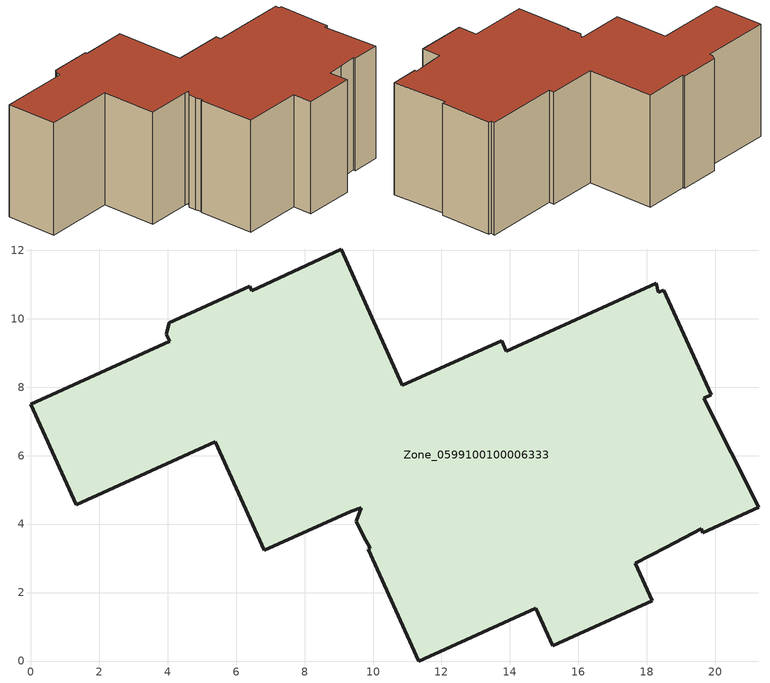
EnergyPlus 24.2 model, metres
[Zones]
Zone_0599100100006333
 floor ground (C_G): 13.9,9.05 18.28,11.03 18.33,10.77 18.5,10.83 19.88,7.77 19.66,7.68 21.27,4.49 19.63,3.75 19.59,3.86 18.57,3.32 17.66,2.86 18.16,1.76 15.26,0.45 14.76,1.55 11.33,0 9.86,3.27 9.92,3.3 9.71,3.66 9.51,4.09 9.66,4.47 9.36,4.38 6.82,3.23 5.39,6.4 1.33,4.57 0,7.5 4.05,9.34 3.96,9.54 4.05,9.88 6.4,10.94 6.46,10.82 9.07,12.04 10.86,8.06 13.76,9.35 z0
 wall outside (C_F): 13.76,9.35 10.86,8.06 9.07,12.04 6.46,10.82 6.4,10.94 4.05,9.88 3.96,9.54 4.05,9.34 0,7.5 1.33,4.57 5.39,6.4 6.82,3.23 9.36,4.38 9.66,4.47 9.51,4.09 9.71,3.66 9.92,3.3 9.86,3.27 11.33,0 14.76,1.55 15.26,0.45 18.16,1.76 17.66,2.86 18.57,3.32 19.59,3.86 19.63,3.75 21.27,4.49 19.66,7.68 19.88,7.77 18.5,10.83 18.33,10.77 18.28,11.03 13.9,9.05 13.76,9.35 z0:7.18
 roof outside (C_R): 18.28,11.03 13.9,9.05 13.76,9.35 10.86,8.06 9.07,12.04 6.46,10.82 6.4,10.94 4.05,9.88 3.96,9.54 4.05,9.34 0,7.5 1.33,4.57 5.39,6.4 6.82,3.23 9.36,4.38 9.66,4.47 9.51,4.09 9.71,3.66 9.92,3.3 9.86,3.27 11.33,0 14.76,1.55 15.26,0.45 18.16,1.76 17.66,2.86 18.57,3.32 19.59,3.86 19.63,3.75 21.27,4.49 19.66,7.68 19.88,7.77 18.5,10.83 18.33,10.77 z7.18
[BUILDING]
Pand.0599100100006333: North Axis=0; Terrain=City; Loads Convergence Tolerance Value=0.04; Temperature Convergence Tolerance Value=0.4; Solar Distribution=FullExterior; Maximum Number of Warmup Days=25; Minimum Number of Warmup Days=1
[Site:Location]
Rotterdam.The.Hague.AP_ZH_NLD Design_Conditions: Latitude=51.96; Longitude=4.45; Time Zone=1; Elevation=-4.5
[SITE:GROUNDTEMPERATURE:BUILDINGSURFACE]
18, 18, 18, 18, 18, 18, 18, 18, 18, 18, 18, 18
[MATERIAL] Thermal Absorptance=0.9; Solar Absorptance=0.7; Visible Absorptance=0.7
Name | Roughness | Thickness | Conductivity | Density | Specific Heat
G.D.2006-2014 | MediumSmooth | 0.15 | 0.06 | 540 | 1210
F.D.2006-2014 | Rough | 0.3 | 0.12 | 1920 | 840
R.D.2006-2014 | MediumRough | 0.2 | 0.08 | 1500 | 1000
[CONSTRUCTION]
C_G: G.D.2006-2014
C_F: F.D.2006-2014
C_R: R.D.2006-2014
[ZONE]
Zone_0599100100006333: Type=1; Multiplier=1; Ceiling Height=Autocalculate; Volume=Autocalculate; Floor Area=autocalculate; Part of Total Floor Area=Yes
[ZONEINFILTRATION:DESIGNFLOWRATE]
Infil_Zone_0599100100006333: Zone or ZoneList or Space or SpaceList=Zone_0599100100006333; Schedule=AlwaysOn; Design Flow Rate Calculation Method=Flow/Area; Flow Rate per Floor Area=0.0021; Constant Term Coefficient=1; Temperature Term Coefficient=0; Velocity Term Coefficient=0; Velocity Squared Term Coefficient=0
[HVACTEMPLATE:ZONE:IDEALLOADSAIRSYSTEM]
Zone_0599100100006333: Maximum Heating Supply Air Temperature=50; Minimum Cooling Supply Air Temperature=13; Maximum Heating Supply Air Humidity Ratio=0.0156; Minimum Cooling Supply Air Humidity Ratio=0.0077; Heating Limit=NoLimit; Cooling Limit=NoLimit; Dehumidification Control Type=ConstantSensibleHeatRatio; Cooling Sensible Heat Ratio=0.7; Dehumidification Setpoint=60; Humidification Control Type=None; Humidification Setpoint=30; Outdoor Air Method=None; Outdoor Air Flow Rate per Person=0.00944; Outdoor Air Flow Rate per Zone Floor Area=0; Outdoor Air Flow Rate per Zone=0; Demand Controlled Ventilation Type=None; Outdoor Air Economizer Type=NoEconomizer; Heat Recovery Type=None; Sensible Heat Recovery Effectiveness=0.7; Latent Heat Recovery Effectiveness=0.65
[ZONECONTROL:THERMOSTAT]
ThermostatControl_Zone_0599100100006333: Zone or ZoneList=Zone_0599100100006333; Control Type Schedule=DualSetpointControlType; Control 1=Thermostat_Zone_0599100100006333; Temperature Difference Between Cutout And Setpoint=0
[THERMOSTATSETPOINT:DUALSETPOINT]
Thermostat_Zone_0599100100006333: Heating Setpoint Temperature Schedule=HeatingSetpoint_Zone_0599100100006333; Cooling Setpoint Temperature Schedule=CoolingSetpoint_Zone_0599100100006333
[SCHEDULE:COMPACT]
HeatingSetpoint_Zone_0599100100006333: Through: 12/31, For: AllDays, Until: 24:00, 21
CoolingSetpoint_Zone_0599100100006333: Through: 12/31, For: AllDays, Until: 24:00, 24
DualSetpointControlType: Through: 12/31, For: AllDays, Until: 24:00, 4
AlwaysOn: Through: 12/31, For: AllDays, Until: 24:00, 1
